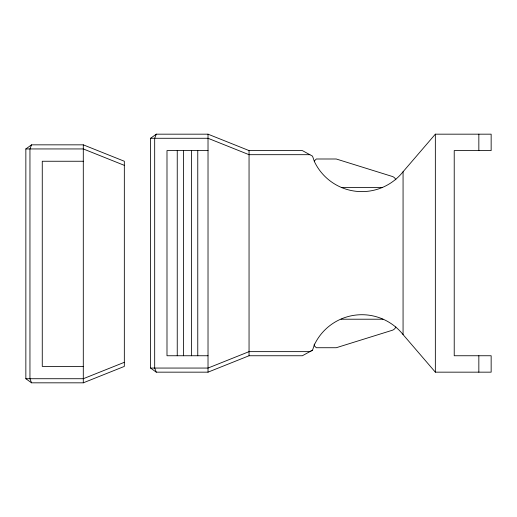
<?xml version="1.0" encoding="UTF-8"?>
<svg xmlns="http://www.w3.org/2000/svg" width="517" height="517" viewBox="0 0 517 517"><rect width="100%" height="100%" fill="white"/><g stroke="black" fill="none" stroke-linecap="round" stroke-linejoin="round"><path stroke-width="0.78" d="M403.066 171.741A52.572 52.572 0 0 1 314.472 161.731L312.539 156.16L302.355 150.583L249.052 150.583L208.021 134.174L156.276 134.174L150.576 138.278L150.576 368.059L208.021 368.059L249.052 351.644L309.864 351.638L312.539 350.177L314.472 344.6A52.572 52.572 0 0 1 403.066 334.596L435.346 372.162L491.15 372.162L491.15 355.748L454.223 355.748L454.223 150.583L491.15 150.583L491.15 134.174L435.346 134.174L403.066 171.741L403.066 334.596M31.55 144.838L29.954 148.941L29.954 378.722L31.55 382.826L83.295 382.826L124.332 366.417L124.332 161.252L83.295 144.838L31.55 144.838L25.85 148.941L25.85 378.722L31.55 382.826M156.276 134.174L154.68 138.278L154.68 368.059L156.276 372.162L208.021 372.162L249.052 355.748L302.355 355.748L312.539 350.177M314.252 161.097L316.301 158.997L336.257 158.997L392.668 176.581A5.933 5.933 0 0 1 395.854 179.787M124.332 362.314L83.295 378.722L25.85 378.722M150.576 138.278L208.021 138.278L249.052 154.686L309.851 154.686M25.85 148.941L83.295 148.941L124.332 165.356M208.021 150.583L166.991 150.583L166.991 355.748L208.021 355.748M83.295 161.252L42.265 161.252L42.265 366.417L83.295 366.417M341.84 187.516L382.179 187.516M341.033 319.215L382.987 319.215M150.576 368.059L156.276 372.162M478.839 134.174L478.839 150.583M478.839 355.748L478.839 372.162M435.346 134.174L435.346 372.162M314.252 344.096L314.252 345.679L316.301 347.728L336.257 347.728L392.668 330.15A5.933 5.933 0 0 0 395.854 326.938M249.052 150.583L249.052 355.748M208.021 134.174L208.021 372.162M197.765 150.583L197.765 355.748M191.607 150.583L191.607 355.748M183.399 150.583L183.399 355.748M177.247 150.583L177.247 355.748M83.295 144.838L83.295 382.826"/></g></svg>
